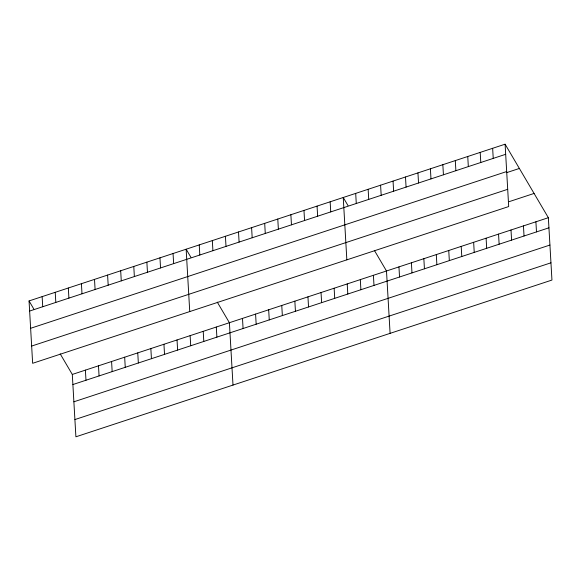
<?xml version="1.0" encoding="UTF-8"?>
<svg xmlns="http://www.w3.org/2000/svg" width="581" height="581" viewBox="0 0 581 581"><rect width="100%" height="100%" fill="white"/><g stroke="black" fill="none" stroke-linecap="round" stroke-linejoin="round"><path stroke-width="0.87" d="M505.1 144.197L508.695 206.56L32.645 363.299L29.05 300.936L505.1 144.197L548.355 217.701L551.95 280.064L75.9 436.803L72.305 374.44L60.192 353.858M29.631 311.046L505.681 154.299M30.626 328.294L506.676 171.548M506.922 172.55L519.378 168.446M31.65 346.058L507.7 189.312M509.181 201.643L534.077 193.444M72.305 374.44L548.355 217.701M72.886 384.549L548.936 227.81M73.881 401.798L549.931 245.051M74.905 419.562L550.955 262.815M348.004 205.572L343.24 197.489L346.842 259.852M374.389 250.411L386.496 270.993L390.091 333.356M190.902 257.296L186.145 249.213L189.74 311.576M217.287 302.135L229.401 322.716L232.996 385.08M29.05 300.936L33.807 309.027M535.907 221.797L536.488 231.906M523.452 225.9L524.033 236.002M511.004 229.996L511.585 240.106M498.549 234.092L499.137 244.202M492.652 148.293L493.233 158.402M486.101 238.195L486.682 248.305M480.197 152.389L480.785 162.498M473.653 242.292L474.234 252.401M467.749 156.492L468.33 166.602M461.198 246.395L461.786 256.504M455.301 160.588L455.882 170.698M448.75 250.491L449.331 260.6M442.845 164.692L443.434 174.801M436.302 254.594L436.883 264.704M430.398 168.788L430.979 178.897M423.847 258.69L424.435 268.8M417.95 172.891L418.531 183M411.399 262.794L411.98 272.903M405.494 176.987L406.075 187.097M398.951 266.89L399.532 276.999M393.046 181.09L393.627 191.2M380.591 185.186L381.18 195.296M373.409 275.3L373.99 285.409M368.143 189.29L368.724 199.399M355.695 193.386L356.276 203.495M360.314 279.614L360.895 289.723M347.22 283.92L347.808 294.03M330.153 201.796L330.734 211.905M334.133 288.234L334.714 298.344M317.059 206.11L317.64 216.219M321.039 292.541L321.62 302.65M303.972 210.416L304.553 220.526M307.952 296.855L308.533 306.964M290.878 214.73L291.459 224.84M294.857 301.161L295.438 311.271M277.783 219.037L278.372 229.146M281.763 305.475L282.351 315.585M264.696 223.351L265.277 233.46M268.676 309.782L269.257 319.891M251.602 227.658L252.183 237.767M255.582 314.096L256.163 324.205M238.515 231.972L239.096 242.081M242.495 318.403L243.076 328.512M225.421 236.278L226.002 246.388M212.326 240.592L212.915 250.701M216.306 327.03L216.895 337.133M199.239 244.899L199.82 255.008M203.219 331.337L203.8 341.446M190.125 335.651L190.706 345.753M173.058 253.519L173.639 263.629M177.038 339.958L177.619 350.067M159.964 257.833L160.545 267.943M163.944 344.272L164.525 354.381M146.87 262.147L147.458 272.249M150.849 348.578L151.438 358.688M133.783 266.454L134.364 276.563M137.762 352.892L138.343 363.002M120.688 270.768L121.269 280.87M124.668 357.199L125.249 367.308M107.601 275.074L108.182 285.184M111.581 361.513L112.162 371.622M94.507 279.388L95.088 289.498M98.487 365.819L99.068 375.929M81.413 283.695L82.001 293.804M85.392 370.133L85.981 380.243M68.326 288.009L68.907 298.118M55.231 292.316L55.812 302.425M42.144 296.63L42.725 306.739"/></g></svg>
